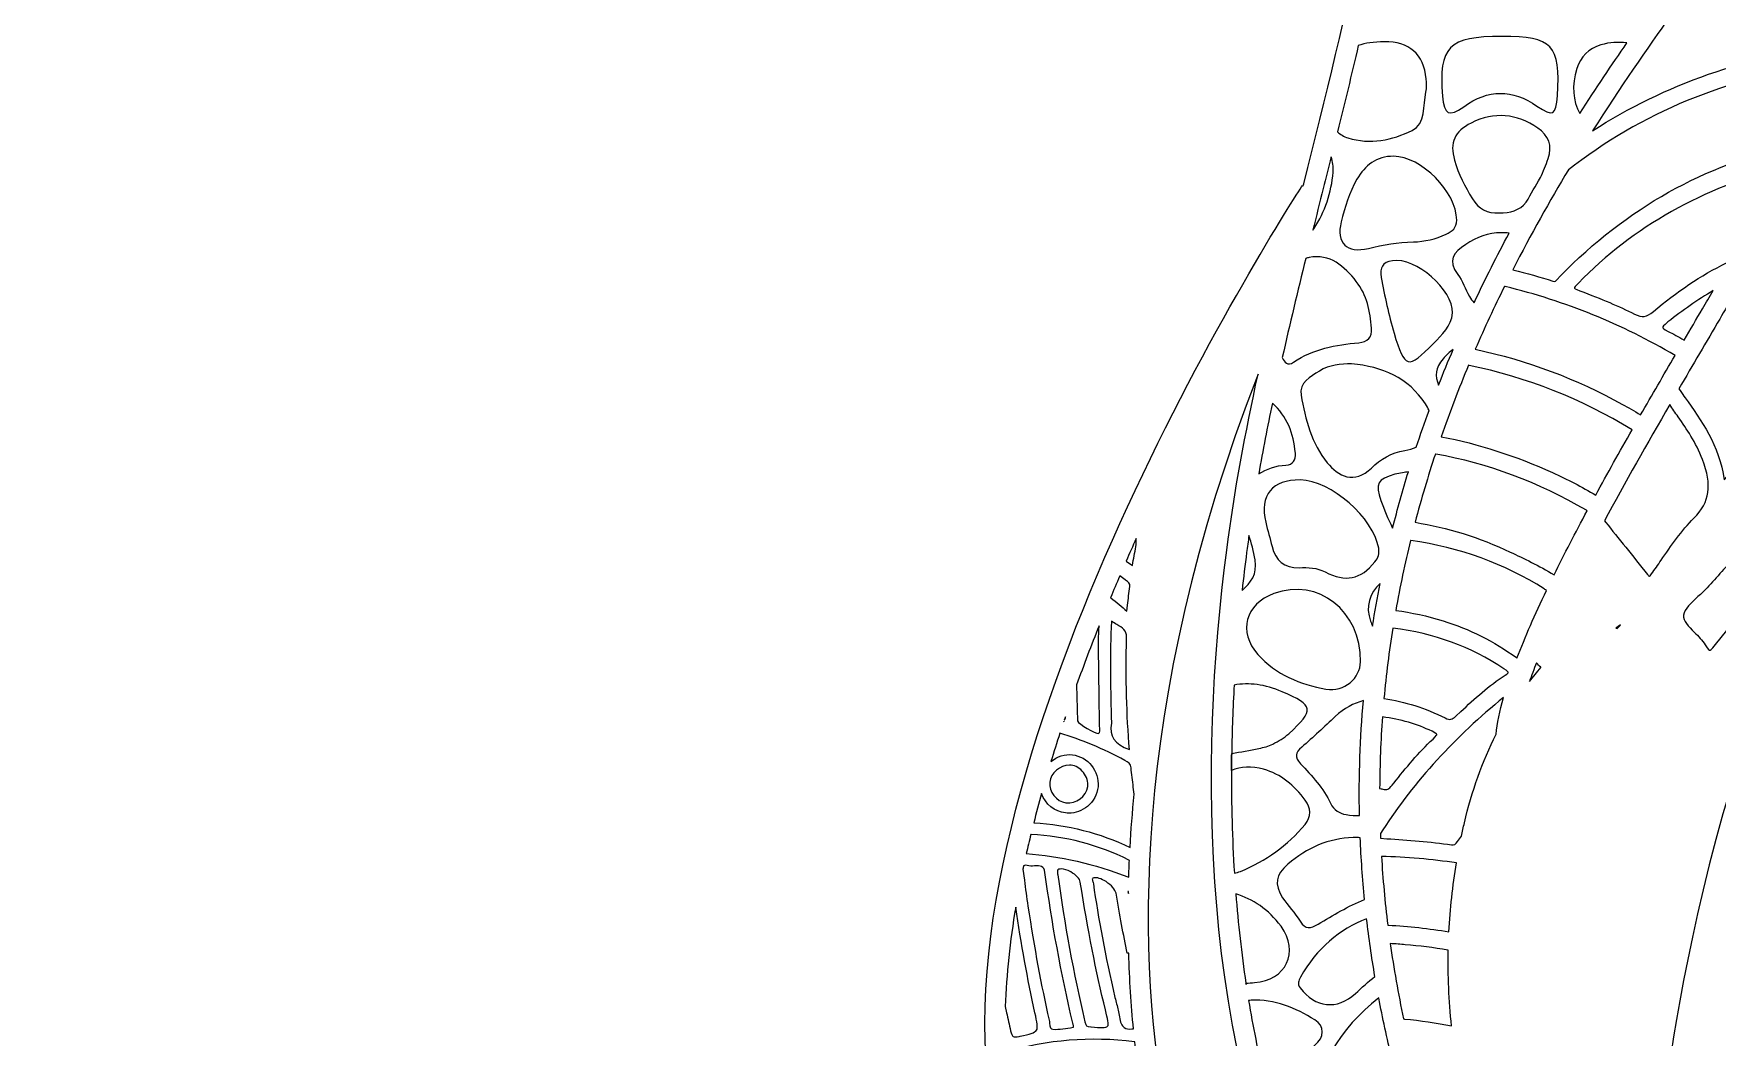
# Model space of a CAD drawing. Extents: x 467 to 2534, y -2987 to -13.
# Drawn here: x 467 to 1406, y -1246 to -686 of the extents above; entities that cross this region are included whole.
import ezdxf

# ---------------------------------------------------------------- set-up
doc = ezdxf.new("R2010")
doc.units = 0
doc.header["$MEASUREMENT"] = 0
doc.layers.add('Layer 1', color=7, linetype='Continuous')

msp = doc.modelspace()

# ---------------------------------------------------------------- linework, layer by layer
at = {"layer": 'Layer 1', "lineweight": 0}
for points, knots in [([(2529.46, -1453.5), (2526.67, -1452.39), (2523.54, -1453.69), (2522.31, -1456.42), (2522.01, -1457.14), (2505.06, -1493.98), (2462.33, -1535.12), (2461.96, -1524.73), (2462.23, -1514.3), (2463.46, -1503.86), (2465.51, -1486.57), (2472.78, -1450.82), (2489.36, -1439.9), (2448.7, -1466.59), (2405.02, -1490.26), (2349.29, -1559.43), (2349.19, -1550.68), (2349.51, -1541.88), (2350.55, -1533.09), (2352.56, -1515.79), (2359.83, -1480.05), (2376.47, -1469.13), (2332.22, -1498.19), (2284.39, -1523.62), (2221.45, -1607.9), (2220.15, -1592.26), (2219.84, -1576.65), (2221.67, -1561), (2223.72, -1543.7), (2230.98, -1507.92), (2247.57, -1497.05), (2201.24, -1527.46), (2150.89, -1553.92), (2083.38, -1648.37), (2078.18, -1655.67), (2073.43, -1663.39), (2069.41, -1671.44), (2068.67, -1658.57), (2068.71, -1645.69), (2070.23, -1632.76), (2072.24, -1615.45), (2079.51, -1579.67), (2096.13, -1568.75), (2067.51, -1587.56), (2037.38, -1604.86), (2002.64, -1637.55), (2001.15, -1616.39), (1985.47, -1599.69), (1974.86, -1588.37), (1960.13, -1572.71), (1944.55, -1557.52), (1928.53, -1543.21), (1922.83, -1538.12), (1916.99, -1533.17), (1911.36, -1528.38), (1909.95, -1527.18), (1908.55, -1525.99), (1907.17, -1524.79), (1924.28, -1508.4), (1986.82, -1437.6), (2002.4, -1266.13), (2020.09, -1071.6), (1834.51, -783.2), (1826.61, -771.04), (1826.61, -771.04), (1826.16, -771.31), (1826.16, -771.31), (1826.06, -770.88), (1825.96, -770.46), (1825.84, -770.01), (1801.92, -674.85), (1777.16, -576.44), (1776.9, -476.35), (1776.9, -476.35), (1776.87, -467.66), (1776.87, -467.66), (1776.47, -328.93), (1776.03, -171.69), (1864.05, -53.81), (1864.05, -53.81), (1894.69, -12.76), (1894.69, -12.76), (1894.69, -12.76), (1855.91, -46.24), (1855.91, -46.24), (1855.26, -46.8), (1791.47, -102.34), (1728.66, -198.53), (1670.68, -287.35), (1601.55, -430.1), (1601.55, -606.03), (1601.55, -606.03), (1602.51, -629.37), (1602.51, -629.37), (1534.49, -529.65), (1505.77, -471.11), (1505.48, -470.49), (1505.48, -470.49), (1500.45, -460.17), (1500.45, -460.17), (1500.45, -460.17), (1495.42, -470.49), (1495.42, -470.49), (1495.13, -471.11), (1466.41, -529.65), (1398.39, -629.37), (1398.39, -629.37), (1399.35, -605.79), (1399.35, -605.79), (1399.35, -430.1), (1330.22, -287.35), (1272.24, -198.53), (1209.43, -102.34), (1145.63, -46.8), (1144.99, -46.24), (1144.99, -46.24), (1106.21, -12.76), (1106.21, -12.76), (1106.21, -12.76), (1136.86, -53.81), (1136.86, -53.81), (1224.87, -171.69), (1224.43, -328.91), (1224.03, -467.63), (1224.03, -467.63), (1224, -476.35), (1224, -476.35), (1223.74, -576.44), (1199, -674.85), (1175.06, -770.01), (1174.94, -770.46), (1174.84, -770.88), (1174.74, -771.31), (1174.74, -771.31), (1174.29, -771.04), (1174.29, -771.04), (1166.39, -783.2), (980.81, -1071.6), (998.5, -1266.13), (1014.08, -1437.58), (1076.62, -1508.4), (1093.74, -1524.79), (1092.35, -1525.99), (1090.95, -1527.17), (1089.55, -1528.36), (1083.91, -1533.16), (1078.07, -1538.12), (1072.37, -1543.21), (1056.33, -1557.54), (1040.75, -1572.74), (1026.04, -1588.37), (1015.43, -1599.69), (999.73, -1616.39), (998.26, -1637.55), (963.52, -1604.86), (933.39, -1587.56), (904.77, -1568.75), (921.39, -1579.67), (928.66, -1615.45), (930.67, -1632.76), (932.19, -1645.69), (932.23, -1658.57), (931.49, -1671.44), (927.47, -1663.39), (922.72, -1655.67), (917.52, -1648.37), (850.01, -1553.92), (799.66, -1527.46), (753.33, -1497.05), (769.92, -1507.92), (777.18, -1543.7), (779.23, -1561), (781.06, -1576.65), (780.75, -1592.26), (779.45, -1607.9), (716.51, -1523.62), (668.68, -1498.19), (624.45, -1469.13), (641.07, -1480.05), (648.34, -1515.79), (650.35, -1533.09), (651.39, -1541.88), (651.72, -1550.68), (651.61, -1559.43), (595.88, -1490.26), (552.2, -1466.59), (511.54, -1439.9), (528.12, -1450.82), (535.39, -1486.57), (537.44, -1503.86), (538.67, -1514.3), (538.94, -1524.73), (538.57, -1535.14), (495.8, -1493.94), (478.89, -1457.12), (478.59, -1456.42), (477.36, -1453.69), (474.23, -1452.39), (471.44, -1453.5), (468.64, -1454.59), (467.22, -1457.68), (468.19, -1460.52), (468.54, -1461.52), (487.8, -1515.53), (535.25, -1573.56), (539.16, -1578.34), (543.26, -1583.14), (547.54, -1587.91), (572.08, -1615.39), (603.02, -1642.86), (641.36, -1665.25), (645.86, -1667.89), (650.54, -1670.47), (655.26, -1672.98), (666.75, -1679.05), (678.86, -1684.6), (691.61, -1689.6), (696, -1691.34), (700.52, -1693.03), (705.09, -1694.58), (712.22, -1697.09), (719.53, -1699.36), (727.05, -1701.44), (742.29, -1705.65), (756.83, -1709.87), (770.7, -1714.05), (775.62, -1715.53), (780.46, -1716.98), (785.24, -1718.43), (791.57, -1720.41), (797.75, -1722.36), (803.79, -1724.32), (808.38, -1725.79), (812.85, -1727.24), (817.25, -1728.72), (824.69, -1731.2), (831.91, -1733.66), (838.92, -1736.11), (824.16, -1753.71), (812.63, -1777.15), (804.59, -1805.94), (796.16, -1836.12), (793.33, -1869.47), (796.19, -1905.03), (796.86, -1913.35), (798.4, -1921.54), (799.86, -1929.46), (801.84, -1940.01), (803.68, -1949.97), (803.67, -1960.19), (803.65, -1970.62), (802.25, -1981.32), (800.89, -1991.66), (799.56, -2001.9), (798.16, -2012.48), (798.02, -2023.14), (797.7, -2049.1), (805.03, -2075.53), (818.74, -2097.59), (822.17, -2103.14), (826, -2108.43), (829.72, -2113.55), (834.25, -2119.79), (838.51, -2125.68), (842.18, -2132.04), (849.57, -2144.89), (849.31, -2156.31), (849.02, -2169.5), (848.84, -2177.91), (848.63, -2186.61), (850.46, -2196.24), (859.11, -2241.87), (894.04, -2276.66), (931.34, -2296.4), (845.27, -2282.97), (775.65, -2255.4), (753.11, -2235.67), (753.11, -2235.67), (745.04, -2243.33), (745.04, -2243.33), (746.78, -2245.53), (788.29, -2297.73), (860, -2343.72), (911.24, -2376.57), (985.76, -2410.56), (1074.79, -2410.54), (1094.47, -2410.54), (1114.88, -2408.89), (1135.88, -2405.18), (1004.05, -2511.85), (828.85, -2475.26), (821.16, -2473.59), (821.16, -2473.59), (821.14, -2473.73), (821.14, -2473.73), (821.14, -2473.73), (819.86, -2473.42), (819.86, -2473.42), (819.86, -2473.42), (819.86, -2479.29), (819.86, -2479.29), (819.86, -2479.29), (817.52, -2484.09), (817.52, -2484.09), (817.52, -2484.09), (818, -2484.26), (818, -2484.26), (818, -2484.26), (817.98, -2484.29), (817.98, -2484.29), (821.5, -2485.62), (905.39, -2516.95), (1015.16, -2522.5), (1025.87, -2523.03), (1036.45, -2523.3), (1046.89, -2523.3), (1084.88, -2523.3), (1121, -2519.7), (1155.06, -2512.67), (1161.03, -2557.9), (1165.33, -2606.48), (1168.58, -2665.01), (1169.34, -2678.85), (1169.74, -2693.3), (1170.11, -2707.26), (1171.09, -2743.03), (1172.11, -2780.02), (1179.29, -2814.76), (1183.93, -2837.2), (1194.7, -2868.69), (1219.68, -2891.31), (1248.16, -2917.1), (1284.2, -2921.36), (1326.79, -2903.99), (1329.64, -2902.83), (1332.51, -2901.6), (1335.36, -2900.39), (1341.96, -2910.42), (1386.02, -2972.09), (1470.35, -2972.09), (1479.87, -2972.09), (1489.9, -2971.31), (1500.45, -2969.58), (1604.45, -2986.68), (1658.19, -2911.55), (1665.54, -2900.39), (1668.39, -2901.6), (1671.26, -2902.83), (1674.11, -2903.99), (1691.22, -2910.97), (1707.28, -2914.45), (1722.21, -2914.45), (1744.44, -2914.45), (1764.19, -2906.74), (1781.22, -2891.31), (1806.2, -2868.69), (1816.97, -2837.2), (1821.61, -2814.76), (1828.79, -2780.02), (1829.82, -2743.03), (1830.79, -2707.26), (1831.16, -2693.3), (1831.56, -2678.85), (1832.32, -2665.01), (1835.57, -2606.48), (1839.87, -2557.9), (1845.84, -2512.67), (1879.9, -2519.71), (1916.02, -2523.3), (1954.01, -2523.3), (1964.43, -2523.3), (1975.03, -2523.03), (1985.74, -2522.5), (2095.5, -2516.95), (2179.4, -2485.62), (2182.92, -2484.29), (2182.92, -2484.29), (2182.9, -2484.24), (2182.9, -2484.24), (2182.9, -2484.24), (2183.43, -2484.05), (2183.43, -2484.05), (2183.43, -2484.05), (2181.04, -2479.02), (2181.04, -2479.02), (2181.04, -2479.02), (2181.04, -2473.42), (2181.04, -2473.42), (2181.04, -2473.42), (2179.61, -2473.47), (2179.61, -2473.47), (2179.61, -2473.47), (2179.08, -2473.75), (2179.08, -2473.75), (2164.96, -2476.7), (1994.19, -2509.66), (1865.02, -2405.18), (1886.02, -2408.89), (1906.41, -2410.54), (1926.11, -2410.54), (2015.14, -2410.54), (2089.66, -2376.57), (2140.9, -2343.72), (2212.61, -2297.73), (2254.12, -2245.53), (2255.86, -2243.33), (2255.86, -2243.33), (2247.79, -2235.67), (2247.79, -2235.67), (2225.25, -2255.4), (2155.63, -2282.97), (2069.58, -2296.4), (2106.86, -2276.66), (2141.79, -2241.87), (2150.44, -2196.24), (2152.27, -2186.61), (2152.06, -2177.91), (2151.88, -2169.5), (2151.59, -2156.31), (2151.33, -2144.89), (2158.72, -2132.04), (2162.39, -2125.68), (2166.65, -2119.79), (2171.18, -2113.55), (2174.9, -2108.43), (2178.73, -2103.14), (2182.16, -2097.59), (2195.87, -2075.53), (2203.2, -2049.1), (2202.88, -2023.14), (2202.74, -2012.48), (2201.34, -2001.9), (2200.01, -1991.66), (2198.65, -1981.32), (2197.25, -1970.62), (2197.23, -1960.19), (2197.22, -1949.97), (2199.06, -1940.01), (2201.04, -1929.46), (2202.5, -1921.54), (2204.04, -1913.35), (2204.71, -1905.03), (2207.57, -1869.47), (2204.74, -1836.12), (2196.31, -1805.94), (2188.27, -1777.13), (2176.74, -1753.69), (2161.98, -1736.1), (2194.55, -1724.71), (2231.51, -1713.21), (2273.85, -1701.44), (2465.76, -1648.15), (2532.07, -1462.41), (2532.71, -1460.52), (2533.68, -1457.68), (2532.26, -1454.59), (2529.46, -1453.5)], [0, 0, 0, 0, 1, 1, 1, 2, 2, 2, 3, 3, 3, 4, 4, 4, 5, 5, 5, 6, 6, 6, 7, 7, 7, 8, 8, 8, 9, 9, 9, 10, 10, 10, 11, 11, 11, 12, 12, 12, 13, 13, 13, 14, 14, 14, 15, 15, 15, 16, 16, 16, 17, 17, 17, 18, 18, 18, 19, 19, 19, 20, 20, 20, 21, 21, 21, 22, 22, 22, 23, 23, 23, 24, 24, 24, 25, 25, 25, 26, 26, 26, 27, 27, 27, 28, 28, 28, 29, 29, 29, 30, 30, 30, 31, 31, 31, 32, 32, 32, 33, 33, 33, 34, 34, 34, 35, 35, 35, 36, 36, 36, 37, 37, 37, 38, 38, 38, 39, 39, 39, 40, 40, 40, 41, 41, 41, 42, 42, 42, 43, 43, 43, 44, 44, 44, 45, 45, 45, 46, 46, 46, 47, 47, 47, 48, 48, 48, 49, 49, 49, 50, 50, 50, 51, 51, 51, 52, 52, 52, 53, 53, 53, 54, 54, 54, 55, 55, 55, 56, 56, 56, 57, 57, 57, 58, 58, 58, 59, 59, 59, 60, 60, 60, 61, 61, 61, 62, 62, 62, 63, 63, 63, 64, 64, 64, 65, 65, 65, 66, 66, 66, 67, 67, 67, 68, 68, 68, 69, 69, 69, 70, 70, 70, 71, 71, 71, 72, 72, 72, 73, 73, 73, 74, 74, 74, 75, 75, 75, 76, 76, 76, 77, 77, 77, 78, 78, 78, 79, 79, 79, 80, 80, 80, 81, 81, 81, 82, 82, 82, 83, 83, 83, 84, 84, 84, 85, 85, 85, 86, 86, 86, 87, 87, 87, 88, 88, 88, 89, 89, 89, 90, 90, 90, 91, 91, 91, 92, 92, 92, 93, 93, 93, 94, 94, 94, 95, 95, 95, 96, 96, 96, 97, 97, 97, 98, 98, 98, 99, 99, 99, 100, 100, 100, 101, 101, 101, 102, 102, 102, 103, 103, 103, 104, 104, 104, 105, 105, 105, 106, 106, 106, 107, 107, 107, 108, 108, 108, 109, 109, 109, 110, 110, 110, 111, 111, 111, 112, 112, 112, 113, 113, 113, 114, 114, 114, 115, 115, 115, 116, 116, 116, 117, 117, 117, 118, 118, 118, 119, 119, 119, 120, 120, 120, 121, 121, 121, 122, 122, 122, 123, 123, 123, 124, 124, 124, 125, 125, 125, 126, 126, 126, 127, 127, 127, 128, 128, 128, 129, 129, 129, 130, 130, 130, 131, 131, 131, 132, 132, 132, 133, 133, 133, 134, 134, 134, 135, 135, 135, 136, 136, 136, 137, 137, 137, 138, 138, 138, 139, 139, 139, 140, 140, 140, 141, 141, 141, 142, 142, 142, 143, 143, 143, 144, 144, 144, 145, 145, 145, 146, 146, 146, 147, 147, 147, 148, 148, 148, 149, 149, 149, 150, 150, 150, 151, 151, 151, 152, 152, 152, 152]), ([(1471.78, -693.31), (1471.78, -693.31), (1471.03, -693.38), (1471.03, -693.38), (1422.96, -698.23), (1376.36, -714.54), (1336.02, -740.54), (1351.47, -716.24), (1366.43, -694.73), (1379.52, -676.09), (1379.52, -676.09), (1381.86, -675.22), (1381.86, -675.22), (1414.24, -663.16), (1448.22, -656.13), (1482.81, -654.29), (1479.84, -666.57), (1476.22, -679.78), (1471.78, -693.31)], [0, 0, 0, 0, 1, 1, 1, 2, 2, 2, 3, 3, 3, 4, 4, 4, 5, 5, 5, 6, 6, 6, 6]), ([(1205.43, -692.99), (1209.34, -691.64), (1214.09, -690.97), (1219.84, -690.91), (1233.91, -690.75), (1241.78, -697.63), (1243.32, -711.6), (1243.59, -714.01), (1243.69, -716.59), (1243.16, -718.92), (1241.47, -726.43), (1243.2, -736.5), (1235.47, -740.32), (1224.49, -745.75), (1211.97, -748.36), (1199.7, -744.5), (1197.18, -743.72), (1195.28, -742.52), (1193.85, -741.02), (1197.79, -725.1), (1201.71, -709.08), (1205.43, -692.99)], [0, 0, 0, 0, 1, 1, 1, 2, 2, 2, 3, 3, 3, 4, 4, 4, 5, 5, 5, 6, 6, 6, 7, 7, 7, 7]), ([(1285.5, -687.88), (1313.81, -687.87), (1318.14, -692.51), (1316.42, -721.06), (1315.77, -731.84), (1313.84, -732.95), (1305.02, -726.76), (1291.23, -717.12), (1277.87, -717.32), (1264.24, -727.08), (1255.87, -733.07), (1253.3, -731.59), (1252.39, -721.14), (1250.01, -693.7), (1255.77, -687.9), (1285.5, -687.88)], [0, 0, 0, 0, 1, 1, 1, 2, 2, 2, 3, 3, 3, 4, 4, 4, 5, 5, 5, 5]), ([(1327.25, -705.87), (1329.44, -699.15), (1333.84, -694.59), (1340.56, -692.63), (1345.53, -691.18), (1350.37, -690.92), (1355.12, -691.54), (1346.76, -703.7), (1337.9, -716.83), (1328.87, -730.9), (1325.02, -723.97), (1324.22, -715.24), (1327.25, -705.87)], [0, 0, 0, 0, 1, 1, 1, 2, 2, 2, 3, 3, 3, 4, 4, 4, 4]), ([(1325.99, -759.66), (1367.93, -728), (1415.76, -709.25), (1468.18, -703.87), (1464.04, -715.56), (1459.28, -727.37), (1453.81, -738.91), (1452.36, -741.96), (1450.74, -745.24), (1448.99, -748.7), (1448.99, -748.7), (1447.62, -748.97), (1447.62, -748.97), (1398.77, -759.04), (1355.14, -783.48), (1317.95, -821.58), (1317.63, -821.92), (1317.3, -822.3), (1316.98, -822.69), (1315.58, -824.34), (1315.05, -824.74), (1313.91, -824.36), (1306.88, -822.09), (1299.54, -820.01), (1291.52, -818.05), (1301.61, -798.24), (1312.1, -779.62), (1322.58, -762.23), (1322.58, -762.23), (1325.99, -759.66), (1325.99, -759.66)], [0, 0, 0, 0, 1, 1, 1, 2, 2, 2, 3, 3, 3, 4, 4, 4, 5, 5, 5, 6, 6, 6, 7, 7, 7, 8, 8, 8, 9, 9, 9, 10, 10, 10, 10]), ([(1268.37, -736.19), (1281.28, -729.62), (1293.69, -731.09), (1305.43, -738.97), (1311.5, -743.05), (1313.72, -748.79), (1311.26, -756.04), (1310.02, -759.69), (1308.53, -763.22), (1306.9, -766.65), (1304.27, -771.12), (1301.66, -775.68), (1299.05, -780.29), (1295.29, -784.96), (1290.07, -786.5), (1284.05, -786.21), (1277.34, -786.82), (1272.41, -784.06), (1269, -778.41), (1264.9, -771.62), (1261.28, -764.6), (1259.1, -756.96), (1256.25, -746.89), (1259, -740.97), (1268.37, -736.19)], [0, 0, 0, 0, 1, 1, 1, 2, 2, 2, 3, 3, 3, 4, 4, 4, 5, 5, 5, 6, 6, 6, 7, 7, 7, 8, 8, 8, 8]), ([(1185.9, -772.74), (1187.36, -766.89), (1188.85, -761.04), (1190.33, -755.15), (1190.32, -755.13), (1190.32, -755.13), (1190.32, -755.12), (1190.33, -755.1), (1190.33, -755.08), (1190.35, -755.05), (1190.33, -755.08), (1190.33, -755.12), (1190.33, -755.15), (1191.22, -757.66), (1191.58, -760.51), (1191.36, -763.67), (1190.54, -774.96), (1186.92, -785.61), (1180.69, -795.11), (1180.49, -795.42), (1180.28, -795.71), (1180.06, -796), (1182.01, -788.22), (1183.95, -780.47), (1185.9, -772.74)], [0, 0, 0, 0, 1, 1, 1, 2, 2, 2, 3, 3, 3, 4, 4, 4, 5, 5, 5, 6, 6, 6, 7, 7, 7, 8, 8, 8, 8]), ([(1260.31, -790.27), (1260.35, -794.57), (1257.72, -796.68), (1254.37, -798.22), (1248.59, -800.88), (1242.43, -802.26), (1236.12, -802.47), (1227.62, -802.74), (1219.32, -804), (1211.05, -806.07), (1199, -809.05), (1192.96, -803.03), (1195.91, -791.31), (1197.99, -783.08), (1200.33, -774.93), (1204.67, -767.56), (1209.24, -759.83), (1215.5, -754.59), (1225.09, -754.76), (1240.5, -754.71), (1260.19, -774.6), (1260.31, -790.27)], [0, 0, 0, 0, 1, 1, 1, 2, 2, 2, 3, 3, 3, 4, 4, 4, 5, 5, 5, 6, 6, 6, 7, 7, 7, 7]), ([(1413.03, -812.86), (1413.03, -812.86), (1410.68, -814.05), (1410.68, -814.05), (1396.41, -821.24), (1382.68, -830.37), (1369.88, -841.22), (1366.02, -844.5), (1363.65, -844.82), (1359.37, -842.67), (1350.73, -838.35), (1341.31, -834.36), (1328.82, -829.72), (1326.25, -828.76), (1325.9, -828.25), (1325.9, -828.23), (1325.92, -827.96), (1326.31, -827.26), (1328.09, -825.42), (1358.48, -794.14), (1398.03, -771.86), (1442.55, -760.9), (1434.48, -775.87), (1424.36, -793.46), (1413.03, -812.86)], [0, 0, 0, 0, 1, 1, 1, 2, 2, 2, 3, 3, 3, 4, 4, 4, 5, 5, 5, 6, 6, 6, 7, 7, 7, 8, 8, 8, 8]), ([(1265.38, -803.87), (1271.54, -800.05), (1277.73, -796.99), (1285.19, -797.38), (1286.68, -797.33), (1288.11, -797.42), (1289.51, -797.6), (1282.84, -810.04), (1276.28, -822.98), (1269.97, -836.41), (1269.05, -835.33), (1268.16, -834.16), (1267.38, -832.82), (1265.06, -828.83), (1263.67, -824.21), (1260.93, -820.57), (1255.02, -812.74), (1258.4, -808.22), (1265.38, -803.87)], [0, 0, 0, 0, 1, 1, 1, 2, 2, 2, 3, 3, 3, 4, 4, 4, 5, 5, 5, 6, 6, 6, 6]), ([(1176.19, -811.63), (1176.78, -811.46), (1177.4, -811.29), (1178.05, -811.17), (1189.63, -808.83), (1197.67, -816.15), (1204.33, -824.51), (1210.33, -832.04), (1212.02, -841.24), (1212.82, -850.61), (1213.27, -855.72), (1210.6, -858.27), (1205.78, -858.71), (1192.89, -859.87), (1180.38, -862), (1169.34, -869.55), (1166.12, -871.75), (1164.14, -869.82), (1163.08, -866.92), (1167.25, -848.39), (1171.67, -829.94), (1176.19, -811.63)], [0, 0, 0, 0, 1, 1, 1, 2, 2, 2, 3, 3, 3, 4, 4, 4, 5, 5, 5, 6, 6, 6, 7, 7, 7, 7]), ([(1224.43, -812.93), (1237.58, -810.98), (1258.3, -828.99), (1257.96, -842.09), (1257.36, -849.58), (1252.1, -854.22), (1247.38, -859.07), (1233.04, -873.73), (1231.29, -873.2), (1225.35, -853.34), (1222.31, -843.11), (1220.19, -832.69), (1218.23, -822.23), (1217.24, -816.94), (1218.86, -813.75), (1224.43, -812.93)], [0, 0, 0, 0, 1, 1, 1, 2, 2, 2, 3, 3, 3, 4, 4, 4, 5, 5, 5, 5]), ([(1381.96, -865.84), (1375.61, -876.71), (1369.18, -887.79), (1362.8, -898.91), (1359.11, -896.68), (1355.8, -894.75), (1352.71, -893.04), (1327.18, -878.85), (1299.58, -868.52), (1270.64, -862.34), (1275.86, -850.28), (1281.3, -838.58), (1286.9, -827.26), (1286.9, -827.26), (1287.27, -827.35), (1287.27, -827.35), (1320.72, -835.45), (1352.58, -848.4), (1381.96, -865.84)], [0, 0, 0, 0, 1, 1, 1, 2, 2, 2, 3, 3, 3, 4, 4, 4, 5, 5, 5, 6, 6, 6, 6]), ([(1378.14, -852.38), (1375.2, -850.91), (1375.08, -850.18), (1375.08, -850.16), (1375.07, -849.92), (1375.41, -849.21), (1378.02, -847.11), (1386.09, -840.59), (1394.55, -834.75), (1403.2, -829.65), (1401.24, -833), (1399.26, -836.36), (1397.25, -839.79), (1393.89, -845.5), (1390.47, -851.32), (1387.01, -857.21), (1383.67, -855.28), (1380.85, -853.74), (1378.14, -852.38)], [0, 0, 0, 0, 1, 1, 1, 2, 2, 2, 3, 3, 3, 4, 4, 4, 5, 5, 5, 6, 6, 6, 6]), ([(1387.54, -889.32), (1386.69, -888.15), (1385.82, -886.87), (1384.86, -885.38), (1384.86, -885.38), (1384.14, -884.31), (1384.14, -884.31), (1391.84, -871.06), (1399.5, -858.03), (1406.89, -845.45), (1409.55, -840.93), (1412.15, -836.49), (1414.72, -832.11), (1427.52, -848.57), (1435.25, -868.5), (1438.99, -894.78), (1439.28, -896.81), (1438.85, -898.43), (1437.5, -900.35), (1429.93, -911.18), (1421.46, -921.06), (1411.67, -932.51), (1410.92, -933.38), (1410.17, -934.25), (1409.4, -935.16), (1406.63, -915.81), (1396.53, -901.81), (1387.54, -889.32)], [0, 0, 0, 0, 1, 1, 1, 2, 2, 2, 3, 3, 3, 4, 4, 4, 5, 5, 5, 6, 6, 6, 7, 7, 7, 8, 8, 8, 9, 9, 9, 9]), ([(1250.19, -882.34), (1248.01, -877.4), (1248.28, -872.6), (1252.67, -867.63), (1254.42, -865.67), (1256.32, -863.93), (1258.35, -862.38), (1255.55, -868.93), (1252.84, -875.59), (1250.19, -882.34)], [0, 0, 0, 0, 1, 1, 1, 2, 2, 2, 3, 3, 3, 3]), ([(1584.42, -977.12), (1588.28, -981.3), (1592.13, -985.49), (1595.97, -989.71), (1595.97, -989.71), (1598.94, -992.99), (1598.94, -992.99), (1603.4, -997.9), (1608, -1002.97), (1612.76, -1007.78), (1615.31, -1010.34), (1615.37, -1011.19), (1613.26, -1013.5), (1611.31, -1015.63), (1609.52, -1018.26), (1607.8, -1020.8), (1605.07, -1024.83), (1601.98, -1029.38), (1599.44, -1029.64), (1596.62, -1029.91), (1593.55, -1025.05), (1590.82, -1020.73), (1589.39, -1018.46), (1587.9, -1016.11), (1586.32, -1014.2), (1572.29, -997.39), (1557.36, -980.8), (1541.95, -964.93), (1541.95, -964.93), (1533.08, -955.8), (1533.08, -955.8), (1524.29, -942.66), (1514.78, -930.43), (1504.53, -919.49), (1502.41, -917.22), (1498.49, -917.22), (1496.37, -919.49), (1486.17, -930.38), (1476.71, -942.54), (1467.94, -955.62), (1467.94, -955.62), (1459.09, -964.73), (1459.09, -964.73), (1439.63, -984.73), (1421.29, -1005.68), (1404.57, -1027.01), (1402.15, -1030.1), (1401.34, -1030.05), (1401.31, -1030.06), (1401.31, -1030.06), (1400.51, -1029.95), (1398.77, -1027.15), (1397.18, -1024.59), (1394.93, -1022.33), (1392.76, -1020.15), (1389.43, -1016.82), (1386.29, -1013.67), (1386.7, -1010.58), (1387.15, -1007.22), (1391.02, -1003.67), (1394.76, -1000.24), (1396.51, -998.63), (1398.32, -996.98), (1399.86, -995.27), (1405.27, -989.3), (1410.81, -983.28), (1416.19, -977.46), (1437.98, -953.81), (1460.52, -929.35), (1478.83, -901.9), (1486.49, -890.43), (1493.28, -878.18), (1500.54, -862.75), (1520.88, -908.04), (1553.16, -943.12), (1584.42, -977.12)], [0, 0, 0, 0, 1, 1, 1, 2, 2, 2, 3, 3, 3, 4, 4, 4, 5, 5, 5, 6, 6, 6, 7, 7, 7, 8, 8, 8, 9, 9, 9, 10, 10, 10, 11, 11, 11, 12, 12, 12, 13, 13, 13, 14, 14, 14, 15, 15, 15, 16, 16, 16, 17, 17, 17, 18, 18, 18, 19, 19, 19, 20, 20, 20, 21, 21, 21, 22, 22, 22, 23, 23, 23, 24, 24, 24, 25, 25, 25, 25]), ([(1242.86, -892.8), (1243.66, -894.05), (1244.29, -895.26), (1244.85, -896.44), (1244.85, -896.44), (1244.87, -896.44), (1244.87, -896.44), (1242.39, -903.16), (1240.02, -910), (1237.72, -916.93), (1235.86, -917.72), (1233.74, -918.35), (1231.34, -918.77), (1224.09, -920.04), (1217.75, -923.48), (1212.74, -928.52), (1203.27, -938.04), (1193.97, -932.82), (1188.18, -925.72), (1179.34, -914.85), (1175.86, -901.44), (1173.59, -887.92), (1172.38, -880.74), (1178.8, -877.65), (1183.78, -874.46), (1189.26, -870.95), (1195.61, -870.55), (1201.73, -870.47), (1218.85, -872), (1233.37, -878.15), (1242.86, -892.8)], [0, 0, 0, 0, 1, 1, 1, 2, 2, 2, 3, 3, 3, 4, 4, 4, 5, 5, 5, 6, 6, 6, 7, 7, 7, 8, 8, 8, 9, 9, 9, 10, 10, 10, 10]), ([(1357.98, -907.21), (1357.98, -907.21), (1358.04, -907.24), (1358.04, -907.24), (1351.11, -919.42), (1344.28, -931.61), (1337.75, -943.62), (1330, -939), (1321.91, -934.76), (1313.69, -931.06), (1293.13, -921.78), (1272.26, -915.05), (1251.66, -911.06), (1256.4, -897.39), (1261.51, -884.12), (1266.86, -871.24), (1266.86, -871.24), (1267.19, -871.3), (1267.19, -871.3), (1299.34, -877.91), (1329.88, -889.99), (1357.98, -907.21)], [0, 0, 0, 0, 1, 1, 1, 2, 2, 2, 3, 3, 3, 4, 4, 4, 5, 5, 5, 6, 6, 6, 7, 7, 7, 7]), ([(1149.55, -876.29), (1142.5, -908.74), (1136.36, -941.47), (1132.11, -974.27), (1116.81, -1092.35), (1116.04, -1249.04), (1181.49, -1382.33), (1176.1, -1406.27), (1168, -1428.67), (1157.54, -1448.79), (1145.61, -1430.43), (1115.54, -1378), (1099.23, -1294.88), (1081.62, -1205.16), (1077.39, -1062.08), (1149.55, -876.29)], [0, 0, 0, 0, 1, 1, 1, 2, 2, 2, 3, 3, 3, 4, 4, 4, 5, 5, 5, 5]), ([(1157.55, -892.39), (1165.71, -899.63), (1169.4, -909.25), (1170.37, -920.23), (1170.71, -924.06), (1169.21, -926.74), (1165.06, -926.9), (1159.46, -927.12), (1154.5, -929), (1149.96, -931.81), (1152.28, -918.66), (1154.82, -905.5), (1157.55, -892.39)], [0, 0, 0, 0, 1, 1, 1, 2, 2, 2, 3, 3, 3, 4, 4, 4, 4]), ([(1374.2, -979.93), (1372.44, -982.51), (1370.66, -985.08), (1368.85, -987.61), (1368.27, -988.43), (1367.88, -988.84), (1367.68, -989.03), (1367.46, -988.86), (1367.11, -988.53), (1366.58, -987.87), (1358.45, -977.61), (1350.25, -967.44), (1343.33, -958.84), (1343.33, -958.84), (1342.64, -958), (1342.64, -958), (1354.04, -936.78), (1366.5, -914.78), (1379.02, -893.16), (1380.56, -895.47), (1382.11, -897.75), (1383.65, -899.95), (1386.19, -903.61), (1388.6, -907.07), (1390.83, -910.72), (1393.22, -914.65), (1395.37, -919.05), (1397.21, -923.77), (1402.76, -938.09), (1401.41, -947.54), (1392.52, -956.43), (1385.51, -963.46), (1379.76, -971.84), (1374.2, -979.93)], [0, 0, 0, 0, 1, 1, 1, 2, 2, 2, 3, 3, 3, 4, 4, 4, 5, 5, 5, 6, 6, 6, 7, 7, 7, 8, 8, 8, 9, 9, 9, 10, 10, 10, 11, 11, 11, 11]), ([(1332.53, -952.12), (1332.53, -952.12), (1332.99, -952.41), (1332.99, -952.41), (1326.45, -964.59), (1320.26, -976.55), (1314.57, -988.07), (1306.14, -983.04), (1297.51, -978.82), (1290.17, -975.38), (1272.94, -967.25), (1255.11, -961.69), (1237.12, -958.81), (1240.53, -945.8), (1244.32, -933.13), (1248.38, -920.75), (1248.38, -920.75), (1248.64, -920.79), (1248.64, -920.79), (1277.63, -925.92), (1305.85, -936.45), (1332.53, -952.12)], [0, 0, 0, 0, 1, 1, 1, 2, 2, 2, 3, 3, 3, 4, 4, 4, 5, 5, 5, 6, 6, 6, 7, 7, 7, 7]), ([(1216.8, -973.26), (1217.28, -976.23), (1216.58, -978.57), (1214.75, -980.82), (1206.75, -990.73), (1198.27, -992.42), (1186.92, -986.43), (1182.43, -984.06), (1177.43, -983.94), (1172.54, -984.09), (1164.04, -984.35), (1159.35, -980.19), (1157.4, -972.24), (1156.29, -967.75), (1154.93, -963.31), (1153.87, -958.81), (1150.32, -943.62), (1157.43, -934.95), (1173.18, -935.16), (1190.16, -935.36), (1214.03, -956.3), (1216.8, -973.26)], [0, 0, 0, 0, 1, 1, 1, 2, 2, 2, 3, 3, 3, 4, 4, 4, 5, 5, 5, 6, 6, 6, 7, 7, 7, 7]), ([(1224.58, -962.01), (1224.53, -961.88), (1224.46, -961.72), (1224.39, -961.6), (1221.97, -956.74), (1219.89, -951.71), (1218.03, -946.61), (1214.68, -937.44), (1216.22, -934.63), (1225.83, -932.03), (1228.69, -931.27), (1231.68, -930.94), (1233.23, -930.65), (1233.27, -930.65), (1233.3, -930.67), (1233.35, -930.67), (1230.21, -940.91), (1227.28, -951.37), (1224.58, -962.01)], [0, 0, 0, 0, 1, 1, 1, 2, 2, 2, 3, 3, 3, 4, 4, 4, 5, 5, 5, 6, 6, 6, 6]), ([(1500.45, -931.61), (1599.13, -1042.69), (1625.24, -1284.11), (1625.49, -1286.57), (1625.51, -1286.84), (1625.6, -1287.1), (1625.65, -1287.37), (1616.21, -1303.61), (1606.13, -1319.42), (1595.75, -1334.77), (1581.86, -1160.94), (1505.62, -1062.98), (1504.84, -1061.99), (1504.78, -1061.92), (1504.72, -1061.89), (1504.68, -1061.84), (1504.46, -1061.58), (1504.24, -1061.36), (1503.98, -1061.15), (1503.95, -1061.14), (1503.93, -1061.1), (1503.9, -1061.09), (1502.94, -1060.34), (1501.76, -1059.88), (1500.45, -1059.88), (1499.14, -1059.88), (1497.96, -1060.34), (1497, -1061.09), (1496.97, -1061.1), (1496.95, -1061.14), (1496.92, -1061.15), (1496.66, -1061.36), (1496.44, -1061.58), (1496.22, -1061.84), (1496.18, -1061.89), (1496.12, -1061.92), (1496.06, -1061.99), (1495.28, -1062.98), (1419.04, -1160.94), (1405.15, -1334.77), (1394.77, -1319.4), (1384.69, -1303.61), (1375.25, -1287.37), (1375.32, -1287.11), (1375.39, -1286.84), (1375.41, -1286.57), (1375.66, -1284.11), (1401.74, -1042.71), (1500.45, -931.61)], [0, 0, 0, 0, 1, 1, 1, 2, 2, 2, 3, 3, 3, 4, 4, 4, 5, 5, 5, 6, 6, 6, 7, 7, 7, 8, 8, 8, 9, 9, 9, 10, 10, 10, 11, 11, 11, 12, 12, 12, 13, 13, 13, 14, 14, 14, 15, 15, 15, 16, 16, 16, 16]), ([(1140.68, -996.79), (1141.46, -989.62), (1142.32, -982.59), (1143.2, -975.7), (1143.61, -972.53), (1144.06, -969.37), (1144.5, -966.2), (1145.93, -970.38), (1147.08, -974.88), (1147.91, -979.78), (1149.31, -987.88), (1145.49, -992.39), (1140.68, -996.79)], [0, 0, 0, 0, 1, 1, 1, 2, 2, 2, 3, 3, 3, 4, 4, 4, 4]), ([(1081.6, -967.9), (1081.93, -970.63), (1081.26, -973.94), (1080.54, -977.42), (1080.19, -979.18), (1079.83, -980.97), (1079.56, -982.82), (1079.56, -982.82), (1076.06, -980.41), (1076.06, -980.41), (1077.9, -976.21), (1079.74, -972.03), (1081.6, -967.9)], [0, 0, 0, 0, 1, 1, 1, 2, 2, 2, 3, 3, 3, 4, 4, 4, 4]), ([(1309.1, -995.95), (1309.3, -996.11), (1309.52, -996.24), (1309.73, -996.38), (1309.73, -996.38), (1310.34, -996.79), (1310.34, -996.79), (1303.94, -1010.13), (1298.36, -1022.81), (1293.88, -1034.48), (1293.76, -1034.4), (1293.64, -1034.31), (1293.52, -1034.23), (1281.1, -1025.12), (1267.36, -1018.21), (1252.67, -1013.72), (1243.96, -1011.06), (1235.11, -1009.09), (1226.34, -1007.92), (1228.69, -994.62), (1231.46, -981.64), (1234.56, -968.91), (1234.56, -968.91), (1234.73, -968.94), (1234.73, -968.94), (1262, -972.83), (1287.03, -981.91), (1309.1, -995.95)], [0, 0, 0, 0, 1, 1, 1, 2, 2, 2, 3, 3, 3, 4, 4, 4, 5, 5, 5, 6, 6, 6, 7, 7, 7, 8, 8, 8, 9, 9, 9, 9]), ([(1072.47, -988.72), (1073.5, -989.42), (1074.52, -990.12), (1075.53, -990.85), (1075.53, -990.85), (1075.78, -991.02), (1075.78, -991.02), (1077.44, -992.2), (1078.29, -992.88), (1078.07, -994.61), (1077.63, -997.97), (1077.25, -1001.35), (1076.84, -1005.02), (1076.84, -1005.02), (1076.47, -1008.29), (1076.47, -1008.29), (1073.65, -1005.78), (1070.66, -1003.33), (1067.54, -1000.97), (1067.54, -1000.97), (1067.37, -1000.83), (1067.37, -1000.83), (1069.06, -996.77), (1070.75, -992.73), (1072.47, -988.72)], [0, 0, 0, 0, 1, 1, 1, 2, 2, 2, 3, 3, 3, 4, 4, 4, 5, 5, 5, 6, 6, 6, 7, 7, 7, 8, 8, 8, 8]), ([(1158.36, -998.51), (1183.1, -989.45), (1206.94, -1008.19), (1206.68, -1036.5), (1206.61, -1045.63), (1197.67, -1053.49), (1187.43, -1051.74), (1173, -1049.24), (1159.52, -1043.72), (1149.52, -1032.45), (1138.25, -1019.79), (1142.5, -1004.32), (1158.36, -998.51)], [0, 0, 0, 0, 1, 1, 1, 2, 2, 2, 3, 3, 3, 4, 4, 4, 4]), ([(1213.35, -1016.79), (1213.03, -1015.82), (1212.69, -1014.86), (1212.31, -1013.91), (1209.21, -1006.04), (1211.78, -997.88), (1217.6, -992.97), (1216.03, -1000.8), (1214.61, -1008.75), (1213.35, -1016.79)], [0, 0, 0, 0, 1, 1, 1, 2, 2, 2, 3, 3, 3, 3]), ([(1060.96, -1016.58), (1060.94, -1017.59), (1060.89, -1018.75), (1060.8, -1020.2), (1060.67, -1022.91), (1060.61, -1025.76), (1060.65, -1028.67), (1060.72, -1033.9), (1060.79, -1039.14), (1060.87, -1044.38), (1061.01, -1053.56), (1061.14, -1062.76), (1061.23, -1071.96), (1061.23, -1072.38), (1061.28, -1072.83), (1061.33, -1073.3), (1061.5, -1074.89), (1061.55, -1075.9), (1060.58, -1076.5), (1058.98, -1076.9), (1049.42, -1071.17), (1048.98, -1069.57), (1048.75, -1063.66), (1048.58, -1057.64), (1048.48, -1051.7), (1048.48, -1051.7), (1048.45, -1049.45), (1048.45, -1049.45), (1052.44, -1038.39), (1056.62, -1027.42), (1060.96, -1016.58)], [0, 0, 0, 0, 1, 1, 1, 2, 2, 2, 3, 3, 3, 4, 4, 4, 5, 5, 5, 6, 6, 6, 7, 7, 7, 8, 8, 8, 9, 9, 9, 10, 10, 10, 10]), ([(1067.9, -1013.94), (1068.89, -1014.66), (1069.91, -1015.24), (1070.92, -1015.82), (1073.98, -1017.57), (1076.38, -1018.97), (1076.3, -1022.9), (1075.77, -1046.22), (1076.28, -1066.17), (1077.9, -1085.54), (1069.39, -1082.37), (1066.48, -1078.03), (1067.93, -1070.85), (1068.04, -1070.32), (1067.95, -1069.82), (1067.87, -1069.38), (1067.83, -1069.16), (1067.8, -1068.94), (1067.78, -1068.73), (1067.78, -1068.73), (1067.75, -1066.87), (1067.75, -1066.87), (1067.3, -1049.82), (1066.86, -1032.21), (1067.9, -1013.94)], [0, 0, 0, 0, 1, 1, 1, 2, 2, 2, 3, 3, 3, 4, 4, 4, 5, 5, 5, 6, 6, 6, 7, 7, 7, 8, 8, 8, 8]), ([(1287.37, -1044.02), (1278.23, -1049.77), (1270.28, -1057.14), (1262.58, -1064.26), (1262.58, -1064.26), (1259.77, -1066.87), (1259.77, -1066.87), (1257.63, -1068.83), (1256.61, -1069.19), (1253.91, -1067.86), (1242.72, -1062.32), (1231.25, -1058.68), (1219.85, -1057.06), (1219.85, -1057.06), (1219.75, -1057.06), (1219.75, -1057.06), (1220.98, -1043.7), (1222.63, -1030.61), (1224.68, -1017.78), (1224.68, -1017.78), (1224.75, -1017.78), (1224.75, -1017.78), (1247.84, -1020.71), (1268.08, -1028.14), (1286.61, -1040.46), (1288.54, -1041.74), (1289, -1042.3), (1289.03, -1042.54), (1289.03, -1042.54), (1288.91, -1043.05), (1287.37, -1044.02)], [0, 0, 0, 0, 1, 1, 1, 2, 2, 2, 3, 3, 3, 4, 4, 4, 5, 5, 5, 6, 6, 6, 7, 7, 7, 8, 8, 8, 9, 9, 9, 10, 10, 10, 10]), ([(1351.65, -1015.95), (1350.97, -1016.65), (1350.32, -1017.37), (1349.66, -1018.07), (1349.66, -1018.07), (1349.09, -1017.76), (1349.09, -1017.76), (1349.06, -1017.73), (1349.01, -1017.69), (1348.96, -1017.66), (1349.86, -1017.08), (1350.75, -1016.5), (1351.65, -1015.95)], [0, 0, 0, 0, 1, 1, 1, 2, 2, 2, 3, 3, 3, 4, 4, 4, 4]), ([(1300.84, -1047.61), (1302.02, -1044.23), (1303.31, -1040.73), (1304.71, -1037.11), (1305.51, -1037.95), (1306.3, -1038.8), (1307.08, -1039.62), (1307.08, -1039.62), (1307.24, -1039.77), (1307.24, -1039.77), (1305.02, -1042.35), (1302.89, -1044.96), (1300.84, -1047.61)], [0, 0, 0, 0, 1, 1, 1, 2, 2, 2, 3, 3, 3, 4, 4, 4, 4]), ([(1162.95, -1053.22), (1180.88, -1060.9), (1181.32, -1063.37), (1166.68, -1076.67), (1164.11, -1079), (1160.97, -1080.83), (1157.83, -1082.42), (1155.45, -1083.63), (1152.72, -1084.31), (1150.08, -1084.86), (1145.01, -1085.93), (1139.89, -1086.75), (1134.88, -1087.71), (1135.08, -1074.79), (1135.56, -1062.06), (1136.28, -1049.57), (1144.48, -1047.98), (1153.48, -1049.16), (1162.95, -1053.22)], [0, 0, 0, 0, 1, 1, 1, 2, 2, 2, 3, 3, 3, 4, 4, 4, 5, 5, 5, 6, 6, 6, 6]), ([(1206.13, -1122.21), (1203.78, -1122.33), (1201.3, -1122.17), (1198.71, -1121.73), (1194.74, -1121.03), (1191.92, -1119.44), (1190.03, -1115.42), (1186.03, -1106.95), (1179.43, -1100.27), (1173.29, -1093.37), (1169.92, -1089.62), (1170.2, -1087.25), (1173.92, -1084.09), (1180.35, -1078.63), (1186.46, -1072.79), (1192.64, -1067.04), (1197.52, -1062.52), (1202.94, -1059.69), (1208.27, -1058.19), (1206.44, -1078.94), (1205.67, -1100.28), (1206.13, -1122.21)], [0, 0, 0, 0, 1, 1, 1, 2, 2, 2, 3, 3, 3, 4, 4, 4, 5, 5, 5, 6, 6, 6, 7, 7, 7, 7]), ([(1257.39, -1138.66), (1245.45, -1136.8), (1233.16, -1135.98), (1221.29, -1135.19), (1221.29, -1135.19), (1217.86, -1134.96), (1217.86, -1134.96), (1217.82, -1134.07), (1217.79, -1133.18), (1217.75, -1132.29), (1217.75, -1132.29), (1219.07, -1130.26), (1219.07, -1130.26), (1236.58, -1103.37), (1259.83, -1077.88), (1286.42, -1056.39), (1284.27, -1063.99), (1282.84, -1070.9), (1282.26, -1076.97), (1274.59, -1092.26), (1268.66, -1108.83), (1264.59, -1126.29), (1264.01, -1128.8), (1263.47, -1131.3), (1262.94, -1133.83), (1262.94, -1133.83), (1260.76, -1136.78), (1260.76, -1136.78), (1259.63, -1138.3), (1258.91, -1138.9), (1257.39, -1138.66)], [0, 0, 0, 0, 1, 1, 1, 2, 2, 2, 3, 3, 3, 4, 4, 4, 5, 5, 5, 6, 6, 6, 7, 7, 7, 8, 8, 8, 9, 9, 9, 10, 10, 10, 10]), ([(1041.4, -1069.65), (1041.4, -1069.65), (1041.49, -1070.05), (1041.49, -1070.05), (1041.49, -1070.05), (1041.35, -1069.79), (1041.35, -1069.79), (1041.37, -1069.74), (1041.38, -1069.7), (1041.4, -1069.65)], [0, 0, 0, 0, 1, 1, 1, 2, 2, 2, 3, 3, 3, 3]), ([(1042.22, -1067.2), (1042.3, -1068.25), (1042.22, -1068.77), (1041.59, -1069.07), (1041.81, -1068.44), (1042.01, -1067.83), (1042.22, -1067.2)], [0, 0, 0, 0, 1, 1, 1, 2, 2, 2, 2]), ([(1246.59, -1075.33), (1249.07, -1076.51), (1249.2, -1077.08), (1249.2, -1077.09), (1249.2, -1077.14), (1249.17, -1077.77), (1247.09, -1079.67), (1238.95, -1087.09), (1231.97, -1095.78), (1225.23, -1104.17), (1225.23, -1104.17), (1224.26, -1105.4), (1224.26, -1105.4), (1222.46, -1107.62), (1221.53, -1108.2), (1219.05, -1107.55), (1218.78, -1107.48), (1218.49, -1107.41), (1218.22, -1107.36), (1218.22, -1107.36), (1217.35, -1107.16), (1217.35, -1107.16), (1217.41, -1093.64), (1217.96, -1080.35), (1218.91, -1067.3), (1229.15, -1068.65), (1237.94, -1071.19), (1246.59, -1075.33)], [0, 0, 0, 0, 1, 1, 1, 2, 2, 2, 3, 3, 3, 4, 4, 4, 5, 5, 5, 6, 6, 6, 7, 7, 7, 8, 8, 8, 9, 9, 9, 9]), ([(1028.93, -1110.03), (1031.04, -1115.96), (1036.28, -1120.25), (1042.34, -1120.86), (1042.9, -1120.91), (1043.47, -1120.93), (1044.03, -1120.93), (1047.83, -1120.93), (1051.49, -1119.63), (1054.47, -1117.19), (1057.85, -1114.43), (1059.93, -1110.54), (1060.38, -1106.22), (1061.23, -1097.53), (1054.69, -1089.38), (1046.11, -1088.42), (1042.01, -1087.96), (1037.65, -1089.34), (1034.18, -1092.11), (1035.79, -1086.85), (1037.46, -1081.6), (1039.16, -1076.36), (1039.16, -1076.36), (1039.18, -1076.38), (1039.18, -1076.38), (1051.13, -1079.98), (1063.31, -1085.08), (1075.41, -1091.58), (1077.23, -1092.55), (1078.53, -1093.42), (1078.79, -1095.61), (1079.21, -1099.22), (1079.62, -1102.82), (1080.05, -1106.46), (1080.05, -1106.46), (1080.51, -1110.3), (1080.51, -1110.3), (1079.54, -1120.45), (1078.79, -1130.38), (1078.26, -1140.06), (1061.23, -1131.9), (1043.65, -1127.4), (1024.58, -1126.3), (1025.96, -1120.88), (1027.41, -1115.45), (1028.93, -1110.03)], [0, 0, 0, 0, 1, 1, 1, 2, 2, 2, 3, 3, 3, 4, 4, 4, 5, 5, 5, 6, 6, 6, 7, 7, 7, 8, 8, 8, 9, 9, 9, 10, 10, 10, 11, 11, 11, 12, 12, 12, 13, 13, 13, 14, 14, 14, 15, 15, 15, 15]), ([(1134.76, -1097.24), (1134.77, -1094.05), (1134.82, -1090.9), (1134.88, -1087.74), (1134.82, -1090.9), (1134.79, -1094.05), (1134.77, -1097.23), (1139.84, -1094.98), (1146.04, -1094.51), (1152.59, -1096.43), (1162.3, -1099.22), (1169.84, -1105.57), (1175.85, -1113.63), (1179.17, -1118.06), (1179.34, -1122.87), (1175.76, -1127.21), (1166.05, -1139), (1153.82, -1147.55), (1139.82, -1153.4), (1138.58, -1153.91), (1137.44, -1154.2), (1136.36, -1154.32), (1135.15, -1135.04), (1134.65, -1115.96), (1134.77, -1097.23), (1134.77, -1097.23), (1134.76, -1097.24), (1134.76, -1097.24)], [0, 0, 0, 0, 1, 1, 1, 2, 2, 2, 3, 3, 3, 4, 4, 4, 5, 5, 5, 6, 6, 6, 7, 7, 7, 8, 8, 8, 9, 9, 9, 9]), ([(1033.48, -1103.68), (1034.06, -1098.58), (1039.32, -1094.11), (1044.44, -1094.11), (1044.74, -1094.11), (1045.07, -1094.12), (1045.38, -1094.16), (1047.92, -1094.43), (1050.43, -1095.95), (1052.27, -1098.29), (1054.13, -1100.66), (1055, -1103.52), (1054.64, -1106.15), (1053.93, -1111.65), (1048.24, -1115.86), (1042.48, -1115.18), (1037.34, -1114.58), (1032.89, -1108.88), (1033.48, -1103.68)], [0, 0, 0, 0, 1, 1, 1, 2, 2, 2, 3, 3, 3, 4, 4, 4, 5, 5, 5, 6, 6, 6, 6]), ([(1022.95, -1132.81), (1022.95, -1132.81), (1023.11, -1132.81), (1023.11, -1132.81), (1042.17, -1133.78), (1060.48, -1138.57), (1077.54, -1147.11), (1077.54, -1147.11), (1077.88, -1147.28), (1077.88, -1147.28), (1077.75, -1150.45), (1077.63, -1153.57), (1077.52, -1156.69), (1058.21, -1149.17), (1039.01, -1144.73), (1020.43, -1143.5), (1021.23, -1139.96), (1022.07, -1136.37), (1022.95, -1132.81)], [0, 0, 0, 0, 1, 1, 1, 2, 2, 2, 3, 3, 3, 4, 4, 4, 5, 5, 5, 6, 6, 6, 6]), ([(1202.53, -1134.61), (1203.9, -1134.56), (1205.21, -1134.58), (1206.51, -1134.63), (1206.99, -1145.98), (1207.79, -1157.5), (1208.95, -1169.17), (1204.36, -1170.93), (1199.99, -1173.09), (1195.69, -1175.45), (1191.41, -1177.79), (1187.21, -1180.33), (1183, -1182.84), (1178.87, -1185.29), (1175.95, -1186.01), (1172.98, -1181.2), (1170.13, -1176.59), (1166.19, -1172.65), (1163.29, -1168.08), (1158.46, -1160.45), (1159.26, -1155.35), (1166.19, -1149.41), (1176.85, -1140.25), (1189.14, -1134.84), (1202.53, -1134.61)], [0, 0, 0, 0, 1, 1, 1, 2, 2, 2, 3, 3, 3, 4, 4, 4, 5, 5, 5, 6, 6, 6, 7, 7, 7, 8, 8, 8, 8]), ([(1018.94, -1150.26), (1018.94, -1150.26), (1019.44, -1150.09), (1019.44, -1150.09), (1019.81, -1149.95), (1020.33, -1149.97), (1020.91, -1150.16), (1022.17, -1150.55), (1023.6, -1150.47), (1025, -1150.4), (1028.36, -1150.23), (1030.31, -1150.31), (1030.8, -1153.95), (1034.57, -1181.97), (1039.8, -1210.24), (1046.33, -1237.95), (1046.38, -1238.17), (1046.45, -1238.41), (1046.52, -1238.67), (1046.66, -1239.11), (1046.91, -1239.93), (1046.78, -1240.15), (1046.76, -1240.19), (1046.66, -1240.24), (1046.5, -1240.27), (1042.65, -1241.02), (1038.87, -1241.69), (1035.24, -1241.43), (1033.86, -1241.33), (1033.62, -1240.34), (1033.4, -1238.09), (1033.33, -1237.47), (1033.28, -1236.86), (1033.14, -1236.31), (1028.72, -1217), (1024.87, -1196.21), (1021.33, -1172.8), (1020.58, -1167.92), (1019.97, -1163.04), (1019.37, -1158.33), (1019.37, -1158.33), (1018.57, -1152.09), (1018.57, -1152.09), (1018.69, -1151.49), (1018.83, -1150.88), (1018.94, -1150.26)], [0, 0, 0, 0, 1, 1, 1, 2, 2, 2, 3, 3, 3, 4, 4, 4, 5, 5, 5, 6, 6, 6, 7, 7, 7, 8, 8, 8, 9, 9, 9, 10, 10, 10, 11, 11, 11, 12, 12, 12, 13, 13, 13, 14, 14, 14, 15, 15, 15, 15]), ([(1065.73, -1239.78), (1064.9, -1240.75), (1061.76, -1240.51), (1056.55, -1240.12), (1056.55, -1240.12), (1056.37, -1240.1), (1056.37, -1240.1), (1053.74, -1239.9), (1053.74, -1239.9), (1053.11, -1237.22), (1046.74, -1210.22), (1041.64, -1182.67), (1037.97, -1155.28), (1037.97, -1155.28), (1037.89, -1154.82), (1037.89, -1154.82), (1037.66, -1153.32), (1037.66, -1152.65), (1038.64, -1152.26), (1039.01, -1152.1), (1039.47, -1152.04), (1039.97, -1152.04), (1041.4, -1152.04), (1043.29, -1152.62), (1045.19, -1153.67), (1048.09, -1155.31), (1050.24, -1157.63), (1050.53, -1159.44), (1054.68, -1185.94), (1059.25, -1209.22), (1064.56, -1230.67), (1065.8, -1235.73), (1066.55, -1238.79), (1065.73, -1239.78)], [0, 0, 0, 0, 1, 1, 1, 2, 2, 2, 3, 3, 3, 4, 4, 4, 5, 5, 5, 6, 6, 6, 7, 7, 7, 8, 8, 8, 9, 9, 9, 10, 10, 10, 11, 11, 11, 11]), ([(1260.14, -1148.73), (1258.01, -1161.52), (1256.63, -1174.32), (1255.98, -1187.1), (1244.85, -1185.24), (1233.47, -1184), (1222.19, -1183.38), (1222.19, -1183.38), (1221.88, -1183.37), (1221.88, -1183.37), (1220.28, -1170.41), (1219.12, -1157.63), (1218.37, -1145.04), (1232.26, -1145.38), (1246.32, -1146.63), (1260.14, -1148.73)], [0, 0, 0, 0, 1, 1, 1, 2, 2, 2, 3, 3, 3, 4, 4, 4, 5, 5, 5, 5]), ([(1057.8, -1160.28), (1057.75, -1159.9), (1057.61, -1159.49), (1057.47, -1159.07), (1057.29, -1158.49), (1057.06, -1157.8), (1057.24, -1157.5), (1057.34, -1157.31), (1057.65, -1157.16), (1058.09, -1157.04), (1059.68, -1156.63), (1062.27, -1157.45), (1064.86, -1159.14), (1067.85, -1161.08), (1070.07, -1163.66), (1070.41, -1165.57), (1072.51, -1177.82), (1074.54, -1188.76), (1076.64, -1199.03), (1076.64, -1199.03), (1077.47, -1198.93), (1077.47, -1198.93), (1077.92, -1213.77), (1078.86, -1227.89), (1080.15, -1241.23), (1080.15, -1241.23), (1079.42, -1241.14), (1079.42, -1241.14), (1079.42, -1241.14), (1079.3, -1241.16), (1079.3, -1241.16), (1077.47, -1241.52), (1076.07, -1241.31), (1075, -1240.53), (1073.62, -1239.54), (1072.73, -1237.49), (1072.35, -1234.47), (1072.05, -1232.05), (1071.4, -1229.66), (1070.77, -1227.34), (1070.44, -1226.13), (1070.1, -1224.92), (1069.83, -1223.69), (1064.45, -1200.38), (1060.51, -1179.63), (1057.8, -1160.28)], [0, 0, 0, 0, 1, 1, 1, 2, 2, 2, 3, 3, 3, 4, 4, 4, 5, 5, 5, 6, 6, 6, 7, 7, 7, 8, 8, 8, 9, 9, 9, 10, 10, 10, 11, 11, 11, 12, 12, 12, 13, 13, 13, 14, 14, 14, 15, 15, 15, 15]), ([(1077.08, -1164.56), (1077.08, -1164.56), (1077.1, -1164.56), (1077.1, -1164.56), (1077.1, -1164.56), (1077.32, -1164.63), (1077.32, -1164.63), (1077.32, -1165.02), (1077.3, -1165.4), (1077.3, -1165.79), (1077.22, -1165.38), (1077.15, -1164.97), (1077.08, -1164.56)], [0, 0, 0, 0, 1, 1, 1, 2, 2, 2, 3, 3, 3, 4, 4, 4, 4]), ([(1142.93, -1216.49), (1142.9, -1216.26), (1142.87, -1216.03), (1142.83, -1215.79), (1140.34, -1199.12), (1138.49, -1182.48), (1137.2, -1165.93), (1146.51, -1168.93), (1155.42, -1174.48), (1162.37, -1184), (1172.69, -1198.13), (1165.2, -1214.42), (1147.62, -1215.38), (1146, -1215.46), (1144.43, -1215.62), (1142.84, -1215.79), (1142.87, -1216.02), (1142.9, -1216.25), (1142.93, -1216.49)], [0, 0, 0, 0, 1, 1, 1, 2, 2, 2, 3, 3, 3, 4, 4, 4, 5, 5, 5, 6, 6, 6, 6]), ([(1014.51, -1173.38), (1017.55, -1193.69), (1021.13, -1213.43), (1025.24, -1232.24), (1026.4, -1237.58), (1027.05, -1240.51), (1026.11, -1241.98), (1025.19, -1243.45), (1022.25, -1244.11), (1016.95, -1245.32), (1016.95, -1245.32), (1016.52, -1245.43), (1016.52, -1245.43), (1014.71, -1245.84), (1013.72, -1245.84), (1013.11, -1245.46), (1012.48, -1245.05), (1012.02, -1244.06), (1011.61, -1242.24), (1010.87, -1238.89), (1010.16, -1235.56), (1009.44, -1232.22), (1009.44, -1232.22), (1008.71, -1228.72), (1008.71, -1228.72), (1009.3, -1210.8), (1011.32, -1192.27), (1014.51, -1173.38)], [0, 0, 0, 0, 1, 1, 1, 2, 2, 2, 3, 3, 3, 4, 4, 4, 5, 5, 5, 6, 6, 6, 7, 7, 7, 8, 8, 8, 9, 9, 9, 9]), ([(1173.25, -1212.46), (1182.31, -1196.2), (1194.92, -1185.64), (1210.09, -1179.9), (1211.34, -1190.5), (1212.87, -1201.18), (1214.72, -1212), (1214.72, -1212), (1214.7, -1212), (1214.7, -1212), (1210.96, -1214.97), (1207.38, -1218.23), (1203.8, -1221.54), (1193.68, -1230.89), (1181.41, -1229.4), (1173.03, -1218.38), (1171.26, -1216.04), (1172.18, -1214.35), (1173.25, -1212.46)], [0, 0, 0, 0, 1, 1, 1, 2, 2, 2, 3, 3, 3, 4, 4, 4, 5, 5, 5, 6, 6, 6, 6]), ([(1223.25, -1193.66), (1226.32, -1193.84), (1229.07, -1194.05), (1231.63, -1194.27), (1239.54, -1194.97), (1247.53, -1195.98), (1255.38, -1197.26), (1255.38, -1197.26), (1255.6, -1197.29), (1255.6, -1197.29), (1255.31, -1211.37), (1255.93, -1225.44), (1257.43, -1239.51), (1248.9, -1237.83), (1240.07, -1236.55), (1231.22, -1235.75), (1231.22, -1235.75), (1230.69, -1235.7), (1230.69, -1235.7), (1227.67, -1221.49), (1225.21, -1207.46), (1223.25, -1193.66)], [0, 0, 0, 0, 1, 1, 1, 2, 2, 2, 3, 3, 3, 4, 4, 4, 5, 5, 5, 6, 6, 6, 7, 7, 7, 7]), ([(1152.98, -1268.33), (1152.96, -1268.33), (1152.96, -1268.33), (1152.95, -1268.34), (1153.1, -1269.01), (1153.25, -1269.67), (1153.42, -1270.34), (1153.25, -1269.67), (1153.08, -1269.01), (1152.93, -1268.34), (1152.93, -1268.34), (1152.95, -1268.34), (1152.95, -1268.34), (1149.55, -1254.06), (1146.68, -1239.73), (1144.33, -1225.38), (1144.84, -1225.34), (1145.34, -1225.31), (1145.83, -1225.27), (1158.7, -1224.51), (1170.44, -1229.46), (1181.25, -1236.21), (1186.77, -1239.66), (1186.85, -1245.82), (1181.08, -1250.46), (1172.42, -1257.44), (1163.76, -1264.28), (1152.98, -1268.33)], [0, 0, 0, 0, 1, 1, 1, 2, 2, 2, 3, 3, 3, 4, 4, 4, 5, 5, 5, 6, 6, 6, 7, 7, 7, 8, 8, 8, 9, 9, 9, 9]), ([(1179.69, -1301.46), (1179.4, -1298.77), (1179.38, -1296.04), (1179.24, -1293.31), (1181.02, -1263.04), (1195.2, -1241.02), (1216.85, -1223.96), (1218.97, -1235.09), (1221.42, -1246.31), (1224.2, -1257.7), (1214.89, -1274.98), (1202.79, -1290.59), (1188.13, -1304.66), (1186.32, -1306.4), (1184.75, -1309.72), (1181.6, -1308.19), (1179.1, -1306.98), (1179.92, -1303.84), (1179.69, -1301.46)], [0, 0, 0, 0, 1, 1, 1, 2, 2, 2, 3, 3, 3, 4, 4, 4, 5, 5, 5, 6, 6, 6, 6]), ([(1012.99, -1295.29), (1016.57, -1301.34), (1022.65, -1305.39), (1029.32, -1306.04), (1029.97, -1306.11), (1030.62, -1306.14), (1031.25, -1306.14), (1035.82, -1306.14), (1040.21, -1304.55), (1043.77, -1301.6), (1047.83, -1298.22), (1050.36, -1293.44), (1050.85, -1288.15), (1051.96, -1276.7), (1042.51, -1265.66), (1030.63, -1264.52), (1021.4, -1263.63), (1013.55, -1268.65), (1010.81, -1276.91), (1010.4, -1273.02), (1009.99, -1269.11), (1009.63, -1265.12), (1009.3, -1261.57), (1009.08, -1257.95), (1008.89, -1254.33), (1008.89, -1254.33), (1009.1, -1254.27), (1009.1, -1254.27), (1031.98, -1247.27), (1056.08, -1245.32), (1080.7, -1248.46), (1080.7, -1248.46), (1080.9, -1248.48), (1080.9, -1248.48), (1081.43, -1253.4), (1082.01, -1258.21), (1082.64, -1262.92), (1075.05, -1263.58), (1068.7, -1269.69), (1067.87, -1277.13), (1066.89, -1286.07), (1073, -1294.21), (1081.5, -1295.29), (1082.17, -1295.37), (1082.83, -1295.41), (1083.5, -1295.41), (1084.95, -1295.41), (1086.4, -1295.22), (1087.83, -1294.83), (1087.97, -1295.56), (1088.12, -1296.29), (1088.26, -1297.03), (1088.84, -1300), (1089.43, -1302.91), (1090.05, -1305.8), (1063.82, -1307.11), (1039.3, -1312.69), (1017.17, -1322.4), (1015.65, -1313.7), (1014.25, -1304.67), (1012.99, -1295.29)], [0, 0, 0, 0, 1, 1, 1, 2, 2, 2, 3, 3, 3, 4, 4, 4, 5, 5, 5, 6, 6, 6, 7, 7, 7, 8, 8, 8, 9, 9, 9, 10, 10, 10, 11, 11, 11, 12, 12, 12, 13, 13, 13, 14, 14, 14, 15, 15, 15, 16, 16, 16, 17, 17, 17, 18, 18, 18, 19, 19, 19, 20, 20, 20, 20])]:
    msp.add_open_spline(points, degree=3, knots=knots, dxfattribs=at)

doc.saveas('drawing.dxf')
